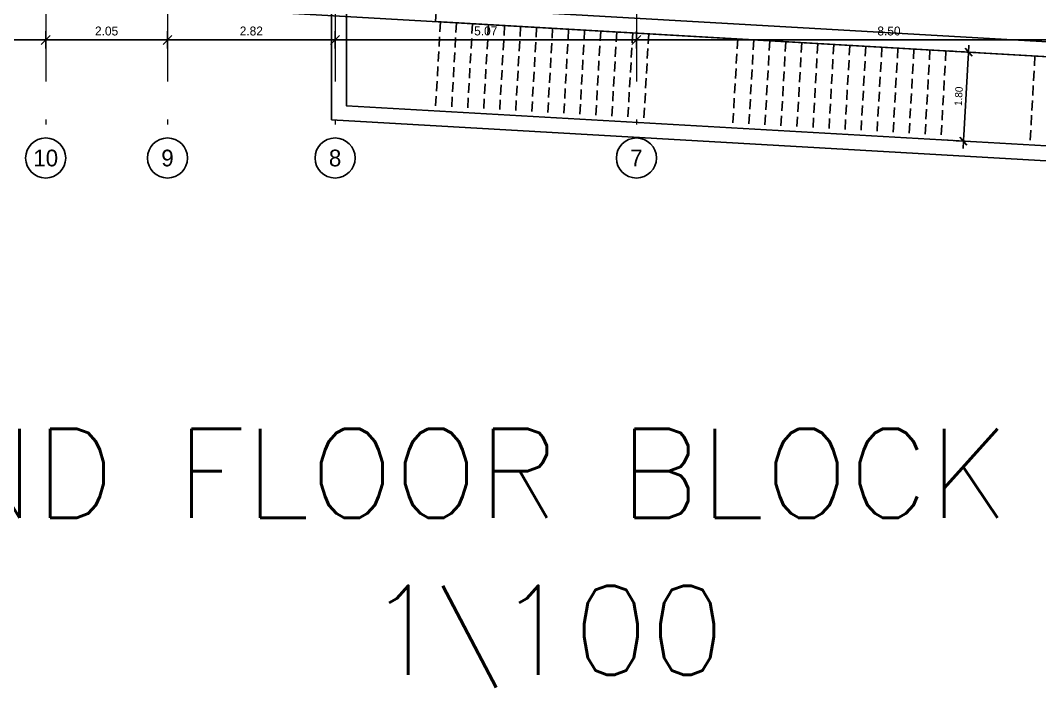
# Model space of a CAD drawing. Header units: metres. Extents: x 0 to 435, y 0 to 273.
# Drawn here: x 29.7 to 50.28, y 68.16 to 81.64 of the extents above; entities that cross this region are included whole.
import ezdxf
from ezdxf.enums import TextEntityAlignment as Align

# ---------------------------------------------------------------- set-up
doc = ezdxf.new("R2010")
doc.units = ezdxf.units.M
doc.header["$MEASUREMENT"] = 0
for name, pattern in [('B4-PLANS$0$APG DASH', [0.3, 0.2, -0.1]), ('B4-PLANS$0$DASHDOT', [25.4, 12.7, -6.35, 0, -6.35]), ('B4-PLANS$0$DOT2', [0.125, 0, -0.125]), ('DASHED2', [0.375, 0.25, -0.125])]:
    doc.linetypes.add(name, pattern=pattern)
doc.layers.get('0').update_dxf_attribs({"plot": 0})
for name, color, linetype in [('A-AXM', 4, 'Continuous'), ('A-EDM', 2, 'Continuous'), ('A-ELEV', 25, 'Continuous'), ('A-ELV', 2, 'Continuous'), ('A-IDM', 221, 'Continuous'), ('A-STRD', 11, 'DASHED2'), ('BOUNDARY', 5, 'Continuous')]:
    doc.layers.add(name, color=color, linetype=linetype)
doc.layers.add('Dote', color=1, linetype='B4-PLANS$0$DASHDOT', lineweight=15)
doc.styles.add('B4-PLANS$0$ROMANS', font='romans.shx')
doc.styles.add('B4-PLANS$0$XA', font='XARAB.SHX')
doc.styles.add('B4-PLANS$0$XARAB', font='xarab.shx')
doc.styles.add('XARAB', font='xarab.shx')
doc.dimstyles.new('B4-PLANS$0$DIM100', dxfattribs={"dimtxt": 0.15, "dimasz": 0.12, "dimexe": 0.1, "dimexo": 0, "dimgap": 0.05, "dimtad": 1, "dimzin": 3, "dimdsep": 46, "dimtxsty": 'B4-PLANS$0$XARAB', "dimblk": 'B4-PLANS$0$DTICK', "dimcen": 0.09, "dimclrd": 256, "dimclre": 4, "dimclrt": 3, "dimadec": 0, "dimazin": 3, "dimtfac": 1, "dimtix": 1, "dimtmove": 2, "dimatfit": 0, "dimldrblk": 'B4-PLANS$0$DTICK', "dimfxl": 0.15, "dimtolj": 1, "dimtzin": 3, "dimlwd": -3, "dimlwe": -3, "dimarcsym": 0})
doc.dimstyles.new('DIM100', dxfattribs={"dimtxt": 0.15, "dimasz": 0.12, "dimexe": 0.1, "dimexo": 0, "dimgap": 0.05, "dimtad": 1, "dimzin": 3, "dimdsep": 46, "dimtxsty": 'XARAB', "dimblk": 'DTICK', "dimcen": 0.09, "dimclrd": 256, "dimclre": 4, "dimclrt": 3, "dimadec": 0, "dimazin": 3, "dimtfac": 1, "dimtix": 1, "dimtmove": 2, "dimatfit": 0, "dimldrblk": 'DTICK', "dimfxl": 0.15, "dimtolj": 1, "dimtzin": 3, "dimlwd": -3, "dimlwe": -3, "dimarcsym": 0})

# ---------------------------------------------------------------- blocks, each defined once
blk = doc.blocks.new('B4-PLANS$0$ACRU1')
at = {"color": 2}
blk.add_circle((0, 0), 600, dxfattribs=at)
at = {"style": 'B4-PLANS$0$ROMANS'}
blk.add_attdef('A', text='', height=450, dxfattribs=at).set_placement((0, 0), align=Align.MIDDLE)
blk = doc.blocks.new('B4-PLANS$0$DTICK')
for p, q in [((-1.21, 0), (1.21, 0)), ((0, 1.21), (0, -1.21))]:
    blk.add_line(p, q)
at = {"color": 3}
blk.add_line((-0.63, -0.63), (0.63, 0.63), dxfattribs=at)
blk = doc.blocks.new('*D149')
at = {"layer": 'A-EDM', "color": 4, "linetype": 'B4-PLANS$0$DOT2', "lineweight": -3, "transparency": 16777216}
for p, q in [((0.085, -24.585), (0.085, -24.485)), ((8.585, -24.585), (8.585, -24.485))]:
    blk.add_line(p, q, dxfattribs=at)
at = {"layer": 'A-EDM', "lineweight": -3, "transparency": 16777216}
blk.add_line((8.465, -24.585), (0.205, -24.585), dxfattribs=at)
at = {"layer": 'Defpoints', "color": 0, "transparency": 16777216}
for p in [(0.085, -24.585), (0.085, -24.585), (8.585, -24.585)]:
    blk.add_point(p, dxfattribs=at)
at = {"layer": 'A-EDM', "lineweight": -3, "transparency": 16777216, "xscale": 0.12, "yscale": 0.12, "zscale": 0.12, "rotation": 180}
blk.add_blockref('B4-PLANS$0$DTICK', (0.085, -24.585), dxfattribs=at)
at = {"layer": 'A-EDM', "lineweight": -3, "transparency": 16777216, "xscale": 0.12, "yscale": 0.12, "zscale": 0.12}
blk.add_blockref('B4-PLANS$0$DTICK', (8.585, -24.585), dxfattribs=at)
at = {"layer": 'A-EDM', "color": 3, "transparency": 16777216, "insert": (4.335, -24.437), "char_height": 0.15, "attachment_point": 5, "style": 'B4-PLANS$0$XARAB'}
blk.add_mtext('\\A1;8.50', dxfattribs=at)
blk = doc.blocks.new('*D150')
at = {"layer": 'A-EDM', "color": 4, "linetype": 'B4-PLANS$0$DOT2', "lineweight": -3, "transparency": 16777216}
for p, q in [((-4.985, -24.585), (-4.985, -24.485)), ((0.085, -24.585), (0.085, -24.485))]:
    blk.add_line(p, q, dxfattribs=at)
at = {"layer": 'A-EDM', "lineweight": -3, "transparency": 16777216}
blk.add_line((-0.035, -24.585), (-4.865, -24.585), dxfattribs=at)
at = {"layer": 'Defpoints', "color": 0, "transparency": 16777216}
for p in [(-4.985, -24.585), (-4.985, -24.585), (0.085, -24.585)]:
    blk.add_point(p, dxfattribs=at)
at = {"layer": 'A-EDM', "lineweight": -3, "transparency": 16777216, "xscale": 0.12, "yscale": 0.12, "zscale": 0.12, "rotation": 180}
blk.add_blockref('B4-PLANS$0$DTICK', (-4.985, -24.585), dxfattribs=at)
at = {"layer": 'A-EDM', "lineweight": -3, "transparency": 16777216, "xscale": 0.12, "yscale": 0.12, "zscale": 0.12}
blk.add_blockref('B4-PLANS$0$DTICK', (0.085, -24.585), dxfattribs=at)
at = {"layer": 'A-EDM', "color": 3, "transparency": 16777216, "insert": (-2.45, -24.436), "char_height": 0.15, "attachment_point": 5, "style": 'B4-PLANS$0$XARAB'}
blk.add_mtext('\\A1;5.07', dxfattribs=at)
blk = doc.blocks.new('*D151')
at = {"layer": 'A-EDM', "color": 4, "linetype": 'B4-PLANS$0$DOT2', "lineweight": -3, "transparency": 16777216}
for p, q in [((-7.805, -24.585), (-7.805, -24.485)), ((-4.985, -24.585), (-4.985, -24.485))]:
    blk.add_line(p, q, dxfattribs=at)
at = {"layer": 'A-EDM', "lineweight": -3, "transparency": 16777216}
blk.add_line((-5.105, -24.585), (-7.685, -24.585), dxfattribs=at)
at = {"layer": 'Defpoints', "color": 0, "transparency": 16777216}
for p in [(-7.805, -24.585), (-7.805, -24.585), (-4.985, -24.585)]:
    blk.add_point(p, dxfattribs=at)
at = {"layer": 'A-EDM', "lineweight": -3, "transparency": 16777216, "xscale": 0.12, "yscale": 0.12, "zscale": 0.12, "rotation": 180}
blk.add_blockref('B4-PLANS$0$DTICK', (-7.805, -24.585), dxfattribs=at)
at = {"layer": 'A-EDM', "lineweight": -3, "transparency": 16777216, "xscale": 0.12, "yscale": 0.12, "zscale": 0.12}
blk.add_blockref('B4-PLANS$0$DTICK', (-4.985, -24.585), dxfattribs=at)
at = {"layer": 'A-EDM', "color": 3, "transparency": 16777216, "insert": (-6.395, -24.437), "char_height": 0.15, "attachment_point": 5, "style": 'B4-PLANS$0$XARAB'}
blk.add_mtext('\\A1;2.82', dxfattribs=at)
blk = doc.blocks.new('*D152')
at = {"layer": 'A-EDM', "color": 4, "linetype": 'B4-PLANS$0$DOT2', "lineweight": -3, "transparency": 16777216}
for p, q in [((-9.855, -24.585), (-9.855, -24.485)), ((-7.805, -24.585), (-7.805, -24.485))]:
    blk.add_line(p, q, dxfattribs=at)
at = {"layer": 'A-EDM', "lineweight": -3, "transparency": 16777216}
blk.add_line((-7.925, -24.585), (-9.735, -24.585), dxfattribs=at)
at = {"layer": 'Defpoints', "color": 0, "transparency": 16777216}
for p in [(-9.855, -24.585), (-9.855, -24.585), (-7.805, -24.585)]:
    blk.add_point(p, dxfattribs=at)
at = {"layer": 'A-EDM', "lineweight": -3, "transparency": 16777216, "xscale": 0.12, "yscale": 0.12, "zscale": 0.12, "rotation": 180}
blk.add_blockref('B4-PLANS$0$DTICK', (-9.855, -24.585), dxfattribs=at)
at = {"layer": 'A-EDM', "lineweight": -3, "transparency": 16777216, "xscale": 0.12, "yscale": 0.12, "zscale": 0.12}
blk.add_blockref('B4-PLANS$0$DTICK', (-7.805, -24.585), dxfattribs=at)
at = {"layer": 'A-EDM', "color": 3, "transparency": 16777216, "insert": (-8.83, -24.437), "char_height": 0.15, "attachment_point": 5, "style": 'B4-PLANS$0$XARAB'}
blk.add_mtext('\\A1;2.05', dxfattribs=at)
blk = doc.blocks.new('*D153')
at = {"layer": 'A-EDM', "color": 4, "linetype": 'B4-PLANS$0$DOT2', "lineweight": -3, "transparency": 16777216}
for p, q in [((-15.775, -24.585), (-15.775, -24.485)), ((-9.855, -24.585), (-9.855, -24.485))]:
    blk.add_line(p, q, dxfattribs=at)
at = {"layer": 'A-EDM', "lineweight": -3, "transparency": 16777216}
blk.add_line((-9.975, -24.585), (-15.655, -24.585), dxfattribs=at)
at = {"layer": 'Defpoints', "color": 0, "transparency": 16777216}
for p in [(-15.775, -24.585), (-15.775, -24.585), (-9.855, -24.585)]:
    blk.add_point(p, dxfattribs=at)
at = {"layer": 'A-EDM', "lineweight": -3, "transparency": 16777216, "xscale": 0.12, "yscale": 0.12, "zscale": 0.12, "rotation": 180}
blk.add_blockref('B4-PLANS$0$DTICK', (-15.775, -24.585), dxfattribs=at)
at = {"layer": 'A-EDM', "lineweight": -3, "transparency": 16777216, "xscale": 0.12, "yscale": 0.12, "zscale": 0.12}
blk.add_blockref('B4-PLANS$0$DTICK', (-9.855, -24.585), dxfattribs=at)
at = {"layer": 'A-EDM', "color": 3, "transparency": 16777216, "insert": (-12.815, -24.437), "char_height": 0.15, "attachment_point": 5, "style": 'B4-PLANS$0$XARAB'}
blk.add_mtext('\\A1;5.92', dxfattribs=at)
blk = doc.blocks.new('DTICK')
for p, q in [((-1.21, 0), (1.21, 0)), ((0, 1.21), (0, -1.21))]:
    blk.add_line(p, q)
at = {"color": 3}
blk.add_line((-0.63, -0.63), (0.63, 0.63), dxfattribs=at)
blk = doc.blocks.new('*D451')
at = {"layer": 'A-IDM', "color": 4, "linetype": 'B4-PLANS$0$DOT2', "lineweight": -3, "transparency": 16777216}
for p, q in [((48.439, 81.019), (48.947, 80.989)), ((48.336, 79.222), (48.843, 79.192))]:
    blk.add_line(p, q, dxfattribs=at)
at = {"layer": 'A-IDM', "linetype": 'ByBlock', "lineweight": -3, "transparency": 16777216}
blk.add_line((48.84, 80.875), (48.751, 79.318), dxfattribs=at)
at = {"layer": 'Defpoints', "color": 0, "linetype": 'ByBlock', "transparency": 16777216}
for p in [(48.439, 81.019), (48.336, 79.222), (48.744, 79.198)]:
    blk.add_point(p, dxfattribs=at)
at = {"layer": 'A-IDM', "linetype": 'ByBlock', "lineweight": -3, "transparency": 16777216, "xscale": 0.12, "yscale": 0.12, "zscale": 0.12}
for p, rotation in [((48.847, 80.995), 86.71340653254279), ((48.744, 79.198), 266.7134065325428)]:
    blk.add_blockref('DTICK', p, dxfattribs=dict(at, rotation=rotation))
at = {"layer": 'A-IDM', "color": 3, "linetype": 'ByBlock', "transparency": 16777216, "insert": (48.647, 80.105), "char_height": 0.15, "attachment_point": 5, "rotation": 86.7134, "style": 'XARAB'}
blk.add_mtext('\\A1;1.80', dxfattribs=at)
blk = doc.blocks.new('B4-PLANS$0$AXES-B2')
at = {"layer": 'Dote', "ltscale": 0.1}
for p, q in [((-9.855, 10.085), (-9.855, -26.235)), ((-7.805, 10.085), (-7.805, -26.235)), ((-4.985, 10.085), (-4.985, -26.235)), ((0.085, 10.085), (0.085, -26.235))]:
    blk.add_line(p, q, dxfattribs=at)
at = {"layer": 'A-AXM'}
ref = blk.add_blockref('B4-PLANS$0$ACRU1', (-9.855, -26.573), dxfattribs=dict(at, xscale=-0.0005624999175779749, yscale=0.0005624997429549586, zscale=0.0005625000000080149, rotation=1.778695351006832e-05))
ref.add_attrib('A', '10', dxfattribs={"layer": '0', "height": 0.2812, "rotation": 0, "style": 'B4-PLANS$0$XA', "flags": 12}).set_placement((-9.855, -26.573), align=Align.MIDDLE)
ref = blk.add_blockref('B4-PLANS$0$ACRU1', (-7.805, -26.573), dxfattribs=dict(at, xscale=-0.0005624999175779749, yscale=0.0005624997429549586, zscale=0.0005625000000080149, rotation=1.778695351006832e-05))
ref.add_attrib('A', '9', dxfattribs={"layer": '0', "height": 0.281, "rotation": 0, "style": 'B4-PLANS$0$XA', "flags": 12}).set_placement((-7.805, -26.573), align=Align.MIDDLE)
ref = blk.add_blockref('B4-PLANS$0$ACRU1', (-4.985, -26.573), dxfattribs=dict(at, xscale=-0.0005624999175779749, yscale=0.0005624997429549586, zscale=0.0005625000000080149, rotation=1.778695351006832e-05))
ref.add_attrib('A', '8', dxfattribs={"layer": '0', "height": 0.281, "rotation": 0, "style": 'B4-PLANS$0$XA', "flags": 12}).set_placement((-4.985, -26.573), align=Align.MIDDLE)
ref = blk.add_blockref('B4-PLANS$0$ACRU1', (0.085, -26.573), dxfattribs=dict(at, xscale=-0.0005624999175779749, yscale=0.0005624997429549586, zscale=0.0005625000000080149, rotation=1.778695351006832e-05))
ref.add_attrib('A', '7', dxfattribs={"layer": '0', "height": 0.281, "rotation": 0, "style": 'B4-PLANS$0$XA', "flags": 12}).set_placement((0.085, -26.573), align=Align.MIDDLE)
at = {"layer": 'A-EDM'}
for base, p1, p2, picture, middle in [((-15.775, -24.585), (-9.855, -24.585), (-15.775, -24.585), '*D153', (-12.815, -24.437)), ((-9.855, -24.585), (-7.805, -24.585), (-9.855, -24.585), '*D152', (-8.83, -24.437)), ((-7.805, -24.585), (-4.985, -24.585), (-7.805, -24.585), '*D151', (-6.395, -24.437)), ((-4.985, -24.585), (0.085, -24.585), (-4.985, -24.585), '*D150', (-2.45, -24.436)), ((0.085, -24.585), (8.585, -24.585), (0.085, -24.585), '*D149', (4.335, -24.437))]:
    dim = blk.add_linear_dim(base=base, p1=p1, p2=p2, dimstyle='B4-PLANS$0$DIM100', override={"dimfxl": 0.15}, dxfattribs=at)
    dim.commit()
    dim.dimension.update_dxf_attribs({"geometry": picture, "text_midpoint": middle})

msp = doc.modelspace()

# ---------------------------------------------------------------- linework, layer by layer
at = {"layer": 'A-ELEV'}
msp.add_line((38.0839, 81.6132), (38.1011, 81.9127), dxfattribs=at)
for points in [[(61.4934, 80.5694), (38.1011, 81.9127)], [(61.5985, 80.2629), (38.0839, 81.6132)]]:
    msp.add_lwpolyline(points, dxfattribs=at)
at = {"layer": 'A-ELV'}
for p, q in [((35.9839, 79.6303), (35.9839, 89.2837)), ((54.6444, 78.5588), (35.9839, 79.6303))]:
    msp.add_line(p, q, dxfattribs=at)
msp.add_lwpolyline([(54.6444, 78.5588), (54.6616, 78.8583), (36.2839, 79.9136), (36.2839, 89.2837)], dxfattribs=at)
at = {"layer": 'A-STRD', "linetype": 'B4-PLANS$0$APG DASH'}
for p, q in [((38.1841, 81.6075), (38.0809, 79.8104)), ((38.5076, 81.5889), (38.4044, 79.7918)), ((38.8311, 81.5703), (38.7279, 79.7733)), ((39.1545, 81.5517), (39.0513, 79.7547)), ((39.478, 81.5332), (39.3748, 79.7361)), ((39.8015, 81.5146), (39.6983, 79.7175)), ((40.1249, 81.496), (40.0217, 79.699)), ((40.4484, 81.4774), (40.3452, 79.6804)), ((40.7719, 81.4589), (40.6687, 79.6618)), ((41.0953, 81.4403), (40.9921, 79.6432)), ((41.4188, 81.4217), (41.3156, 79.6247)), ((41.7423, 81.4031), (41.6391, 79.6061)), ((42.0657, 81.3846), (41.9625, 79.5875)), ((42.3892, 81.366), (42.286, 79.5689)), ((44.1862, 81.2628), (44.083, 79.4657)), ((44.5097, 81.2442), (44.4065, 79.4472)), ((44.8332, 81.2256), (44.73, 79.4286)), ((45.1566, 81.2071), (45.0534, 79.41)), ((45.4801, 81.1885), (45.3769, 79.3914)), ((45.8036, 81.1699), (45.7004, 79.3729)), ((46.127, 81.1513), (46.0238, 79.3543)), ((46.4505, 81.1328), (46.3473, 79.3357)), ((46.774, 81.1142), (46.6708, 79.3171)), ((47.0974, 81.0956), (46.9942, 79.2986)), ((47.4209, 81.077), (47.3177, 79.28)), ((47.7444, 81.0585), (47.6412, 79.2614)), ((48.0678, 81.0399), (47.9646, 79.2428)), ((48.3913, 81.0213), (48.2881, 79.2243)), ((50.1883, 80.9181), (50.0852, 79.1211))]:
    msp.add_line(p, q, dxfattribs=at)
at = {"layer": 'BOUNDARY'}
msp.add_lwpolyline([(82.8278, 98.8031), (61.5985, 80.2629), (0, 83.8002)], dxfattribs=at)

# ---------------------------------------------------------------- block references
at = {"layer": 'A-EDM', "linetype": 'ByBlock', "ltscale": 2, "xscale": 1.2, "yscale": 1.2, "zscale": 1.2}
msp.add_blockref('B4-PLANS$0$AXES-B2', (42.0379, 110.7457), dxfattribs=at)

# ---------------------------------------------------------------- texts
at = {"layer": 'Defpoints', "style": 'B4-PLANS$0$ROMANS'}
for s, p in [('GROUND FLOOR BLOCK (4)', (21.6598, 71.592, 0)), ('1\\100', (36.686, 68.421, 0))]:
    msp.add_text(s, height=1.8, dxfattribs=at).set_placement(p)

# ---------------------------------------------------------------- dimensions: what is measured, and where the dimension line sits
at = {"layer": 'A-IDM', "linetype": 'ByBlock'}
dim = msp.add_aligned_dim(p1=(48.4392, 81.0186), p2=(48.336, 79.2215), distance=0.4083, dimstyle='DIM100', override={"dimfxl": 0.15}, dxfattribs=at)
dim.commit()
dim.dimension.update_dxf_attribs({"geometry": '*D451', "text_midpoint": (48.6474, 80.1051)})

doc.saveas('drawing.dxf')
